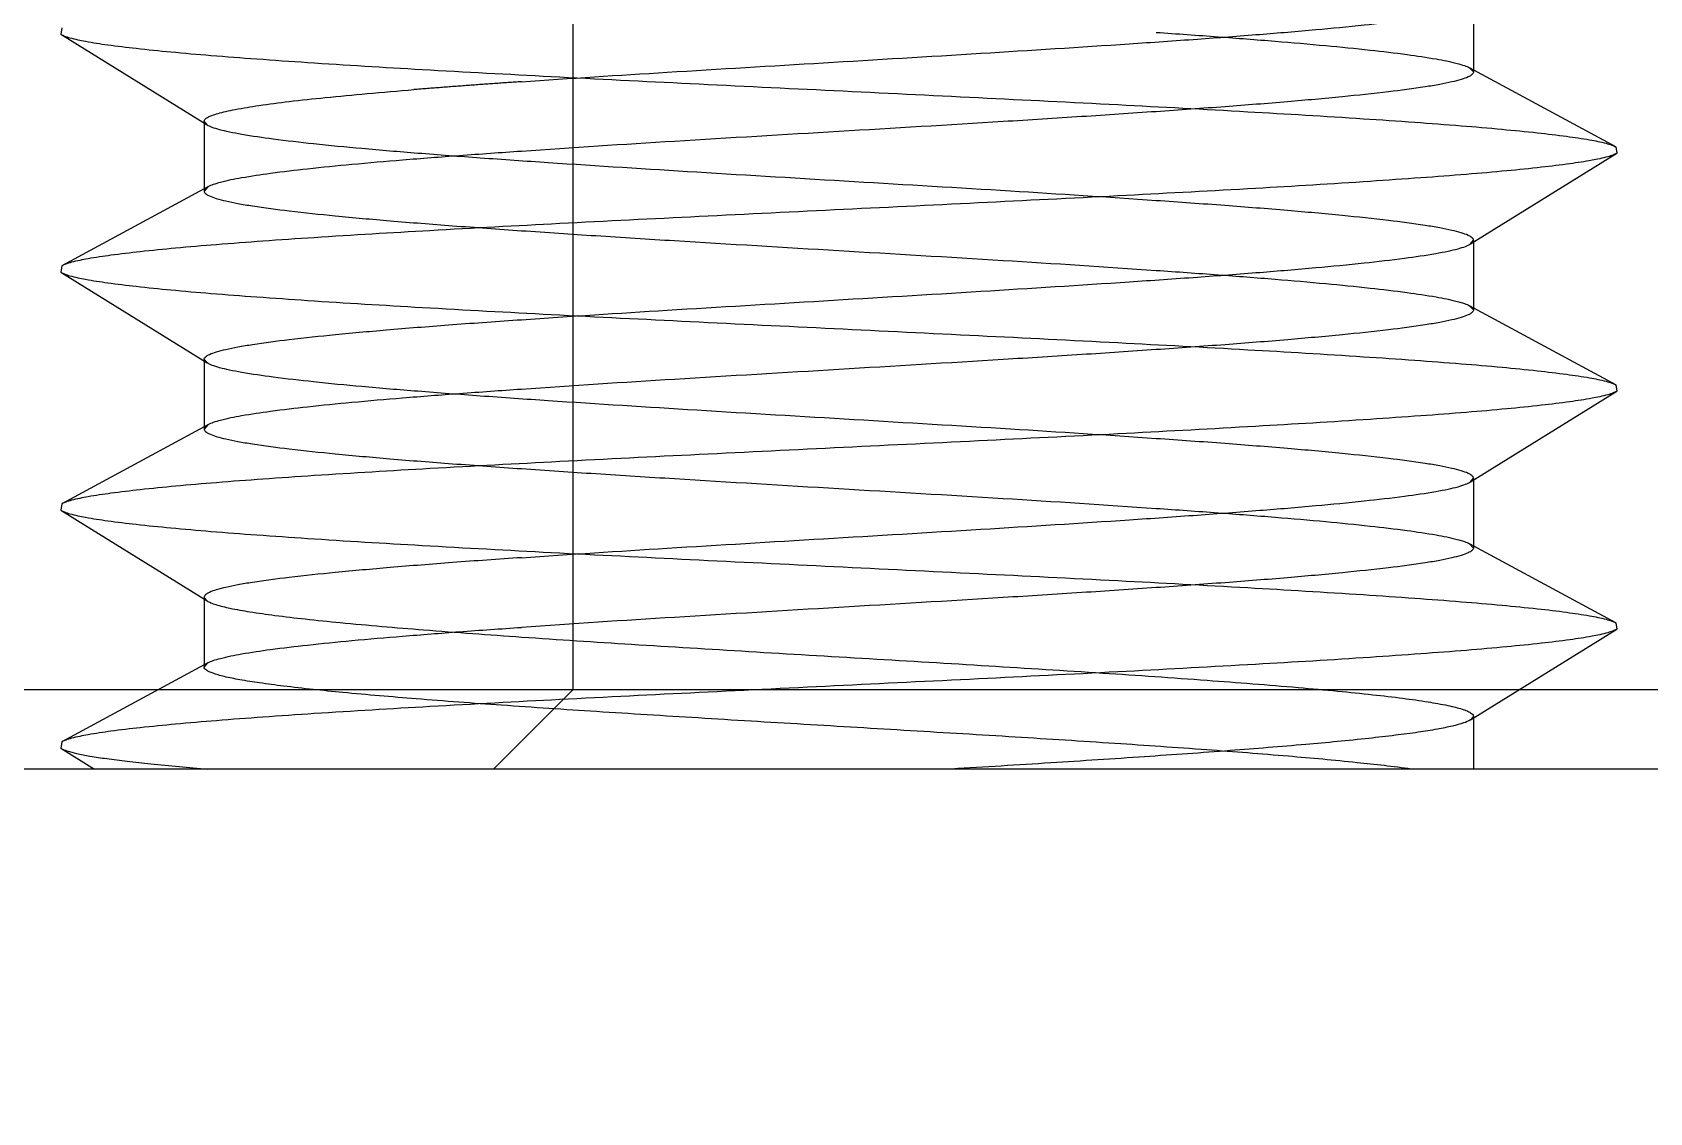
# Model space of a CAD drawing. Header units: inches. Extents: x -64 to 911, y 30 to 355.
# Drawn here: x 542.565 to 544.603, y 131.761 to 133.123 of the extents above; entities that cross this region are included whole.
import ezdxf

# ---------------------------------------------------------------- set-up
doc = ezdxf.new("R2010")
doc.units = ezdxf.units.IN
doc.layers.add('02___PRT_ALL_AXES', color=7, linetype='Continuous')
doc.layers.add('DEFAULT_2', color=8, linetype='Continuous')

msp = doc.modelspace()

# ---------------------------------------------------------------- linework, layer by layer
for p, q in [((545.6811, 132.2946), (539.046, 132.2946)), ((545.5811, 132.1946), (539.146, 132.1946))]:
    msp.add_line(p, q)
msp.add_arc((674.2081, -1221.0682), 1356.7628, 83.2637115, 96.7362885)
at = {"layer": '02___PRT_ALL_AXES'}
msp.add_line((543.246, 136.1946), (543.246, 132.2946), dxfattribs=at)
at = {"layer": 'DEFAULT_2'}
for p, q in [((544.3811, 133.161), (544.3811, 133.0732)), ((542.6016, 133.1289), (542.6006, 133.1208)), ((542.6006, 133.1208), (542.7848, 133.0065)), ((544.5607, 132.9789), (544.3763, 133.0785)), ((544.3763, 133.0785), (544.3811, 133.0733)), ((542.7848, 133.0065), (542.7811, 133.0111)), ((542.7811, 133.011), (542.7811, 132.9232)), ((544.5607, 132.9789), (544.5617, 132.9708)), ((544.3774, 132.8565), (544.5617, 132.9708)), ((542.786, 132.9285), (542.6016, 132.8289)), ((542.786, 132.9285), (542.7811, 132.9232)), ((544.3774, 132.8565), (544.3811, 132.8611)), ((544.3811, 132.861), (544.3811, 132.7732)), ((542.6016, 132.8289), (542.6006, 132.8208)), ((542.6006, 132.8208), (542.7848, 132.7065)), ((544.5607, 132.6789), (544.3763, 132.7785)), ((544.3763, 132.7785), (544.3811, 132.7733)), ((542.7848, 132.7065), (542.7811, 132.7111)), ((542.7811, 132.711), (542.7811, 132.6232)), ((544.3774, 132.5565), (544.5617, 132.6708)), ((544.5607, 132.6789), (544.5617, 132.6708)), ((542.786, 132.6285), (542.6016, 132.5289)), ((542.786, 132.6285), (542.7811, 132.6232)), ((544.3774, 132.5565), (544.3811, 132.5611)), ((544.3811, 132.561), (544.3811, 132.4732)), ((542.6016, 132.5289), (542.6006, 132.5208)), ((542.6006, 132.5208), (542.7848, 132.4065)), ((544.5607, 132.3789), (544.3763, 132.4785)), ((544.3763, 132.4785), (544.3811, 132.4732)), ((542.7811, 132.411), (542.7811, 132.3232)), ((542.7811, 132.411), (542.7848, 132.4065)), ((544.3774, 132.2565), (544.5617, 132.3708)), ((544.5607, 132.3789), (544.5617, 132.3708)), ((542.786, 132.3285), (542.6016, 132.2289)), ((542.7811, 132.3232), (542.786, 132.3285)), ((543.146, 132.1946), (543.246, 132.2946)), ((544.3811, 132.261), (544.3774, 132.2565)), ((544.3811, 132.261), (544.3811, 132.1946)), ((542.6016, 132.2289), (542.6006, 132.2208)), ((542.6006, 132.2208), (542.6429, 132.1946))]:
    msp.add_line(p, q, dxfattribs=at)
for points, knots in [([(543.1811, 133.061), (543.2424, 133.0653), (543.3693, 133.0734), (543.5623, 133.0849), (543.7565, 133.0965), (543.9136, 133.1064), (544.0308, 133.1145), (544.1091, 133.1204), (544.1792, 133.1262), (544.2399, 133.1321), (544.2905, 133.1379), (544.3258, 133.143), (544.3483, 133.1472), (544.3608, 133.1501), (544.3702, 133.153), (544.3755, 133.1552), (544.3774, 133.1565)], [0, 0, 0, 0, 0.153217, 0.317576, 0.482929, 0.639051, 0.710601, 0.776305, 0.835152, 0.886229, 0.928771, 0.962153, 0.97526, 0.985931, 0.994163, 1, 1, 1, 1]), ([(542.6006, 133.1208), (542.6021, 133.1199), (542.6058, 133.1183), (542.6162, 133.115), (542.6343, 133.1113), (542.6622, 133.107), (542.698, 133.1027), (542.7414, 133.0983), (542.792, 133.0939), (542.8495, 133.0896), (542.9382, 133.0834), (543.0619, 133.076), (543.2227, 133.0673), (543.3959, 133.0586), (543.5754, 133.0499), (543.7552, 133.0411), (543.9289, 133.0324), (544.0907, 133.0237), (544.2154, 133.0163), (544.3051, 133.0102), (544.3633, 133.0058), (544.4149, 133.0014), (544.4592, 132.997), (544.496, 132.9927), (544.5249, 132.9884), (544.5439, 132.9847), (544.5549, 132.9814), (544.559, 132.9798), (544.5607, 132.9789)], [0, 0, 0, 0, 0.002611, 0.006217, 0.016495, 0.030866, 0.049236, 0.071468, 0.097374, 0.126741, 0.159315, 0.232952, 0.315766, 0.404918, 0.497344, 0.589872, 0.679323, 0.762625, 0.836921, 0.869881, 0.899668, 0.926024, 0.948731, 0.967598, 0.982482, 0.993279, 0.997142, 1, 1, 1, 1]), ([(543.9811, 133.1232), (544.0072, 133.1214), (544.0572, 133.1179), (544.1285, 133.1124), (544.1923, 133.1069), (544.2478, 133.1014), (544.2942, 133.0959), (544.3308, 133.0905), (544.355, 133.0858), (544.369, 133.0817), (544.3742, 133.0796), (544.3763, 133.0785)], [0, 0, 0, 0, 0.19669, 0.377167, 0.538714, 0.679239, 0.796915, 0.890177, 0.957976, 0.982174, 1, 1, 1, 1]), ([(544.3811, 133.0733), (544.3811, 133.0721), (544.3797, 133.0702), (544.3771, 133.0684), (544.3726, 133.0661), (544.3648, 133.0634), (544.3529, 133.0604), (544.3377, 133.0573), (544.3111, 133.0529), (544.2702, 133.0476), (544.2123, 133.0415), (544.1437, 133.0353), (544.0655, 133.0292), (543.979, 133.023), (543.8856, 133.0168), (543.7523, 133.0084), (543.5812, 132.9982), (543.3788, 132.9862), (543.2455, 132.9777), (543.1811, 132.9732)], [0, 0, 0, 0, 0.002947, 0.005136, 0.007926, 0.015442, 0.025616, 0.038456, 0.053943, 0.092613, 0.141035, 0.198412, 0.263781, 0.33604, 0.413953, 0.496194, 0.668012, 0.839831, 1, 1, 1, 1]), ([(542.7811, 133.0111), (542.7811, 133.012), (542.7824, 133.0141), (542.786, 133.0165), (542.7916, 133.0189), (542.7993, 133.0213), (542.809, 133.0238), (542.8262, 133.0273), (542.8528, 133.0316), (542.8907, 133.0365), (542.9361, 133.0414), (542.9886, 133.0463), (543.0259, 133.0494), (543.0456, 133.051)], [0, 0, 0, 0, 0.010107, 0.025401, 0.04766, 0.077387, 0.114743, 0.159749, 0.272352, 0.41426, 0.584095, 0.780157, 1, 1, 1, 1]), ([(543.9811, 132.911), (543.9199, 132.9153), (543.793, 132.9234), (543.6, 132.9349), (543.4058, 132.9465), (543.2487, 132.9564), (543.1315, 132.9645), (543.0532, 132.9704), (542.9831, 132.9762), (542.9223, 132.9821), (542.8718, 132.9879), (542.8365, 132.993), (542.814, 132.9972), (542.8015, 133.0001), (542.7921, 133.003), (542.7868, 133.0052), (542.7848, 133.0065)], [0, 0, 0, 0, 0.153218, 0.317574, 0.482936, 0.63906, 0.710606, 0.776307, 0.835151, 0.88623, 0.928773, 0.962155, 0.975261, 0.985932, 0.994164, 1, 1, 1, 1]), ([(544.5617, 132.9708), (544.5602, 132.9699), (544.5565, 132.9683), (544.5461, 132.965), (544.528, 132.9613), (544.5001, 132.957), (544.4643, 132.9527), (544.4209, 132.9483), (544.3702, 132.9439), (544.3128, 132.9396), (544.2241, 132.9334), (544.1004, 132.926), (543.9396, 132.9173), (543.7664, 132.9086), (543.5869, 132.8999), (543.4071, 132.8911), (543.2334, 132.8824), (543.0716, 132.8737), (542.9469, 132.8663), (542.8572, 132.8602), (542.7989, 132.8558), (542.7474, 132.8514), (542.7031, 132.847), (542.6663, 132.8427), (542.6374, 132.8384), (542.6184, 132.8347), (542.6074, 132.8314), (542.6032, 132.8298), (542.6016, 132.8289)], [0, 0, 0, 0, 0.002611, 0.006217, 0.016495, 0.030866, 0.049236, 0.071468, 0.097374, 0.126741, 0.159315, 0.232952, 0.315766, 0.404918, 0.497344, 0.589872, 0.679323, 0.762625, 0.836921, 0.869881, 0.899668, 0.926024, 0.948731, 0.967598, 0.982482, 0.993279, 0.997142, 1, 1, 1, 1]), ([(543.1811, 132.9732), (543.1551, 132.9714), (543.1051, 132.9679), (543.0338, 132.9624), (542.97, 132.9569), (542.9145, 132.9514), (542.8681, 132.9459), (542.8315, 132.9405), (542.8073, 132.9358), (542.7933, 132.9317), (542.7881, 132.9296), (542.786, 132.9285)], [0, 0, 0, 0, 0.196693, 0.377167, 0.538705, 0.679227, 0.796905, 0.890171, 0.957974, 0.982173, 1, 1, 1, 1]), ([(542.7811, 132.9232), (542.7811, 132.9221), (542.7826, 132.9201), (542.7852, 132.9184), (542.7897, 132.9161), (542.7975, 132.9134), (542.8094, 132.9104), (542.8246, 132.9073), (542.8512, 132.9029), (542.8922, 132.8976), (542.95, 132.8915), (543.0187, 132.8853), (543.0969, 132.8792), (543.1834, 132.873), (543.2767, 132.8668), (543.4101, 132.8584), (543.5811, 132.8482), (543.7835, 132.8362), (543.9168, 132.8277), (543.9811, 132.8232)], [0, 0, 0, 0, 0.002952, 0.005145, 0.00794, 0.015465, 0.025645, 0.038493, 0.053985, 0.092665, 0.141095, 0.198477, 0.263846, 0.336099, 0.414002, 0.496234, 0.668044, 0.83985, 1, 1, 1, 1]), ([(544.3811, 132.8611), (544.3811, 132.8622), (544.3797, 132.8642), (544.3771, 132.8659), (544.3726, 132.8682), (544.3648, 132.8709), (544.3528, 132.8739), (544.3376, 132.877), (544.311, 132.8814), (544.2701, 132.8867), (544.2122, 132.8928), (544.1436, 132.899), (544.0654, 132.9051), (544.0101, 132.9091), (543.9811, 132.911)], [0, 0, 0, 0, 0.008789, 0.015326, 0.023655, 0.046054, 0.07635, 0.114594, 0.160691, 0.27579, 0.419871, 0.590569, 0.785123, 1, 1, 1, 1]), ([(543.1811, 132.761), (543.2424, 132.7653), (543.3693, 132.7734), (543.5623, 132.7849), (543.7565, 132.7965), (543.9136, 132.8064), (544.0308, 132.8145), (544.1091, 132.8204), (544.1792, 132.8262), (544.24, 132.8321), (544.2905, 132.8379), (544.3258, 132.843), (544.3483, 132.8472), (544.3608, 132.8501), (544.3702, 132.853), (544.3755, 132.8552), (544.3774, 132.8565)], [0, 0, 0, 0, 0.153218, 0.317582, 0.482941, 0.639062, 0.71061, 0.776314, 0.835159, 0.886236, 0.928777, 0.962155, 0.975262, 0.985932, 0.994163, 1, 1, 1, 1]), ([(542.6006, 132.8208), (542.6021, 132.8199), (542.6058, 132.8183), (542.6162, 132.815), (542.6343, 132.8113), (542.6622, 132.807), (542.698, 132.8027), (542.7414, 132.7983), (542.792, 132.7939), (542.8495, 132.7896), (542.9382, 132.7834), (543.0619, 132.776), (543.2227, 132.7673), (543.3959, 132.7586), (543.5754, 132.7499), (543.7552, 132.7411), (543.9289, 132.7324), (544.0907, 132.7237), (544.2154, 132.7163), (544.3051, 132.7102), (544.3633, 132.7058), (544.4149, 132.7014), (544.4592, 132.697), (544.496, 132.6927), (544.5249, 132.6884), (544.5439, 132.6847), (544.5549, 132.6814), (544.559, 132.6798), (544.5607, 132.6789)], [0, 0, 0, 0, 0.002611, 0.006217, 0.016495, 0.030866, 0.049236, 0.071468, 0.097374, 0.126741, 0.159315, 0.232952, 0.315766, 0.404918, 0.497345, 0.589872, 0.679323, 0.762625, 0.836921, 0.869881, 0.899668, 0.926024, 0.948731, 0.967598, 0.982482, 0.993279, 0.997142, 1, 1, 1, 1]), ([(543.9811, 132.8232), (544.0072, 132.8214), (544.0572, 132.8179), (544.1285, 132.8124), (544.1923, 132.8069), (544.2478, 132.8014), (544.2942, 132.7959), (544.3308, 132.7905), (544.355, 132.7858), (544.369, 132.7817), (544.3742, 132.7796), (544.3763, 132.7785)], [0, 0, 0, 0, 0.196688, 0.377166, 0.538715, 0.67924, 0.796917, 0.89018, 0.957979, 0.982176, 1, 1, 1, 1]), ([(544.3811, 132.7733), (544.3811, 132.7721), (544.3797, 132.7702), (544.3772, 132.7684), (544.3726, 132.7661), (544.3648, 132.7634), (544.3529, 132.7604), (544.3377, 132.7573), (544.3111, 132.7529), (544.2702, 132.7476), (544.2124, 132.7415), (544.1437, 132.7353), (544.0655, 132.7292), (543.979, 132.723), (543.8856, 132.7168), (543.7523, 132.7085), (543.5812, 132.6982), (543.3788, 132.6862), (543.2455, 132.6777), (543.1811, 132.6732)], [0, 0, 0, 0, 0.002946, 0.005135, 0.007924, 0.015439, 0.025611, 0.038451, 0.053936, 0.092605, 0.141027, 0.198402, 0.263769, 0.336027, 0.41394, 0.496183, 0.668008, 0.839827, 1, 1, 1, 1]), ([(542.7811, 132.7111), (542.7812, 132.7122), (542.7826, 132.7142), (542.7852, 132.7159), (542.7897, 132.7182), (542.7975, 132.7209), (542.8095, 132.7239), (542.8247, 132.727), (542.8513, 132.7314), (542.8922, 132.7367), (542.9501, 132.7428), (543.0187, 132.749), (543.0969, 132.7551), (543.1521, 132.7591), (543.1811, 132.761)], [0, 0, 0, 0, 0.008793, 0.015327, 0.023653, 0.046056, 0.076356, 0.114597, 0.160699, 0.275799, 0.419894, 0.59059, 0.785117, 1, 1, 1, 1]), ([(543.9811, 132.611), (543.9199, 132.6153), (543.793, 132.6234), (543.6, 132.6349), (543.4058, 132.6465), (543.2487, 132.6564), (543.1315, 132.6645), (543.0532, 132.6704), (542.9831, 132.6762), (542.9223, 132.6821), (542.8718, 132.6879), (542.8365, 132.693), (542.814, 132.6972), (542.8015, 132.7001), (542.7921, 132.703), (542.7868, 132.7052), (542.7848, 132.7065)], [0, 0, 0, 0, 0.153218, 0.317574, 0.482932, 0.639057, 0.710606, 0.776307, 0.835148, 0.88623, 0.928772, 0.962151, 0.975261, 0.985933, 0.994162, 1, 1, 1, 1]), ([(544.5617, 132.6708), (544.5602, 132.6699), (544.5565, 132.6683), (544.5461, 132.665), (544.528, 132.6613), (544.5001, 132.657), (544.4643, 132.6527), (544.4209, 132.6483), (544.3702, 132.6439), (544.3128, 132.6396), (544.2241, 132.6334), (544.1004, 132.626), (543.9396, 132.6173), (543.7664, 132.6086), (543.5869, 132.5999), (543.4071, 132.5911), (543.2334, 132.5824), (543.0716, 132.5737), (542.9469, 132.5663), (542.8572, 132.5602), (542.7989, 132.5558), (542.7474, 132.5514), (542.7031, 132.547), (542.6663, 132.5427), (542.6374, 132.5384), (542.6184, 132.5347), (542.6074, 132.5314), (542.6032, 132.5298), (542.6016, 132.5289)], [0, 0, 0, 0, 0.002611, 0.006217, 0.016495, 0.030866, 0.049236, 0.071468, 0.097374, 0.126741, 0.159315, 0.232952, 0.315766, 0.404918, 0.497345, 0.589872, 0.679323, 0.762625, 0.836921, 0.869881, 0.899668, 0.926024, 0.948731, 0.967599, 0.982482, 0.993279, 0.997142, 1, 1, 1, 1]), ([(543.1811, 132.6732), (543.1551, 132.6714), (543.1051, 132.6679), (543.0338, 132.6624), (542.97, 132.6569), (542.9145, 132.6514), (542.8681, 132.6459), (542.8315, 132.6405), (542.8073, 132.6358), (542.7933, 132.6317), (542.7881, 132.6296), (542.786, 132.6285)], [0, 0, 0, 0, 0.196695, 0.377171, 0.538712, 0.679233, 0.796906, 0.890171, 0.957973, 0.982173, 1, 1, 1, 1]), ([(542.7811, 132.6232), (542.7811, 132.6221), (542.7826, 132.6201), (542.7852, 132.6184), (542.7897, 132.6161), (542.7975, 132.6134), (542.8094, 132.6104), (542.8246, 132.6073), (542.8512, 132.6029), (542.8922, 132.5976), (542.95, 132.5915), (543.0186, 132.5853), (543.0969, 132.5792), (543.1834, 132.573), (543.2767, 132.5668), (543.41, 132.5584), (543.5811, 132.5482), (543.7835, 132.5362), (543.9168, 132.5277), (543.9811, 132.5232)], [0, 0, 0, 0, 0.00295, 0.005142, 0.007936, 0.015458, 0.025635, 0.03848, 0.05397, 0.092644, 0.141071, 0.198451, 0.26382, 0.336075, 0.413982, 0.496215, 0.668028, 0.839842, 1, 1, 1, 1]), ([(544.3811, 132.5611), (544.3811, 132.5622), (544.3797, 132.5642), (544.3771, 132.5659), (544.3726, 132.5682), (544.3648, 132.5709), (544.3529, 132.5739), (544.3376, 132.577), (544.311, 132.5814), (544.2701, 132.5867), (544.2122, 132.5928), (544.1436, 132.599), (544.0654, 132.6051), (544.0101, 132.6091), (543.9811, 132.611)], [0, 0, 0, 0, 0.008783, 0.015316, 0.023641, 0.04603, 0.07632, 0.11456, 0.160654, 0.27575, 0.419832, 0.590537, 0.785105, 1, 1, 1, 1]), ([(543.1811, 132.461), (543.2424, 132.4653), (543.3693, 132.4734), (543.5623, 132.4849), (543.7565, 132.4965), (543.9136, 132.5064), (544.0308, 132.5145), (544.1091, 132.5204), (544.1792, 132.5262), (544.24, 132.5321), (544.2905, 132.5379), (544.3258, 132.543), (544.3483, 132.5472), (544.3608, 132.5501), (544.3702, 132.553), (544.3755, 132.5552), (544.3774, 132.5565)], [0, 0, 0, 0, 0.15322, 0.317586, 0.482948, 0.639066, 0.710612, 0.776315, 0.83516, 0.886237, 0.928778, 0.962156, 0.975263, 0.985932, 0.994163, 1, 1, 1, 1]), ([(542.6006, 132.5208), (542.6021, 132.5199), (542.6058, 132.5183), (542.6162, 132.515), (542.6343, 132.5113), (542.6622, 132.507), (542.698, 132.5027), (542.7414, 132.4983), (542.792, 132.4939), (542.8495, 132.4896), (542.9382, 132.4834), (543.0619, 132.476), (543.2227, 132.4673), (543.3959, 132.4586), (543.5754, 132.4499), (543.7552, 132.4411), (543.9289, 132.4324), (544.0907, 132.4237), (544.2154, 132.4163), (544.3051, 132.4102), (544.3633, 132.4058), (544.4149, 132.4014), (544.4592, 132.397), (544.496, 132.3927), (544.5249, 132.3884), (544.5439, 132.3847), (544.5549, 132.3814), (544.559, 132.3798), (544.5607, 132.3789)], [0, 0, 0, 0, 0.002611, 0.006217, 0.016495, 0.030866, 0.049236, 0.071468, 0.097374, 0.126741, 0.159315, 0.232952, 0.315766, 0.404918, 0.497345, 0.589872, 0.679323, 0.762625, 0.836921, 0.869881, 0.899668, 0.926024, 0.948731, 0.967599, 0.982482, 0.993279, 0.997143, 1, 1, 1, 1]), ([(543.9811, 132.5232), (544.0072, 132.5214), (544.0572, 132.5179), (544.1285, 132.5124), (544.1923, 132.5069), (544.2478, 132.5014), (544.2942, 132.4959), (544.3308, 132.4905), (544.355, 132.4858), (544.369, 132.4817), (544.3742, 132.4796), (544.3763, 132.4785)], [0, 0, 0, 0, 0.196687, 0.377161, 0.538707, 0.679234, 0.796913, 0.890178, 0.957979, 0.982176, 1, 1, 1, 1]), ([(544.3811, 132.4732), (544.3811, 132.4721), (544.3797, 132.4702), (544.3771, 132.4684), (544.3726, 132.4661), (544.3648, 132.4634), (544.3529, 132.4604), (544.3377, 132.4573), (544.3111, 132.4529), (544.2701, 132.4476), (544.2123, 132.4415), (544.1437, 132.4353), (544.0655, 132.4292), (543.9789, 132.423), (543.8856, 132.4168), (543.7523, 132.4084), (543.5812, 132.3982), (543.3788, 132.3862), (543.2455, 132.3777), (543.1811, 132.3732)], [0, 0, 0, 0, 0.002948, 0.005139, 0.00793, 0.015449, 0.025624, 0.038467, 0.053956, 0.092629, 0.141056, 0.198433, 0.2638, 0.336055, 0.413964, 0.496204, 0.668026, 0.839837, 1, 1, 1, 1]), ([(543.1811, 132.461), (543.1521, 132.4591), (543.0969, 132.4551), (543.0187, 132.4489), (542.95, 132.4428), (542.8922, 132.4367), (542.8512, 132.4314), (542.8246, 132.427), (542.8094, 132.4239), (542.7975, 132.4209), (542.7897, 132.4182), (542.7852, 132.4159), (542.7826, 132.4141), (542.7811, 132.4122), (542.7811, 132.411)], [0, 0, 0, 0, 0.214913, 0.409483, 0.580191, 0.724281, 0.839375, 0.885468, 0.923703, 0.953987, 0.976372, 0.984693, 0.991221, 1, 1, 1, 1]), ([(542.7848, 132.4065), (542.7863, 132.4056), (542.7899, 132.4039), (542.7995, 132.4006), (542.8159, 132.3967), (542.8409, 132.3923), (542.8725, 132.3879), (542.9105, 132.3834), (542.9729, 132.3771), (543.064, 132.3694), (543.1864, 132.3605), (543.3231, 132.3516), (543.4691, 132.3427), (543.6191, 132.3338), (543.7678, 132.3249), (543.9098, 132.316), (544.0398, 132.3071), (544.1386, 132.2994), (544.2082, 132.2931), (544.2522, 132.2886), (544.2902, 132.2842), (544.3217, 132.2797), (544.3438, 132.2759), (544.3581, 132.2726), (544.3662, 132.2704), (544.3726, 132.2681), (544.3777, 132.2658), (544.3811, 132.263), (544.3811, 132.261)], [0, 0, 0, 0, 0.003169, 0.007365, 0.018924, 0.034711, 0.054623, 0.078507, 0.106154, 0.171741, 0.249056, 0.335329, 0.427462, 0.522138, 0.615952, 0.705527, 0.787642, 0.859352, 0.890485, 0.918095, 0.941935, 0.961806, 0.977547, 0.983836, 0.989065, 0.993239, 0.996385, 1, 1, 1, 1]), ([(544.5617, 132.3708), (544.5602, 132.3699), (544.5565, 132.3683), (544.5461, 132.365), (544.528, 132.3613), (544.5001, 132.357), (544.4643, 132.3527), (544.4209, 132.3483), (544.3702, 132.3439), (544.3128, 132.3396), (544.2241, 132.3334), (544.1004, 132.326), (543.9396, 132.3173), (543.7664, 132.3086), (543.5869, 132.2999), (543.4071, 132.2911), (543.2334, 132.2824), (543.0716, 132.2737), (542.9469, 132.2663), (542.8572, 132.2602), (542.7989, 132.2558), (542.7474, 132.2514), (542.7031, 132.247), (542.6663, 132.2427), (542.6374, 132.2384), (542.6184, 132.2347), (542.6074, 132.2314), (542.6032, 132.2298), (542.6016, 132.2289)], [0, 0, 0, 0, 0.002611, 0.006217, 0.016495, 0.030866, 0.049236, 0.071468, 0.097374, 0.126741, 0.159315, 0.232952, 0.315766, 0.404918, 0.497345, 0.589872, 0.679323, 0.762625, 0.836921, 0.869881, 0.899668, 0.926024, 0.948731, 0.967599, 0.982482, 0.993279, 0.997143, 1, 1, 1, 1]), ([(542.786, 132.3285), (542.7881, 132.3296), (542.7933, 132.3317), (542.8073, 132.3358), (542.8315, 132.3405), (542.8681, 132.3459), (542.9145, 132.3514), (542.97, 132.3569), (543.0338, 132.3624), (543.1051, 132.3679), (543.1551, 132.3714), (543.1811, 132.3732)], [0, 0, 0, 0, 0.017827, 0.042032, 0.109829, 0.203097, 0.320771, 0.461296, 0.622832, 0.803293, 1, 1, 1, 1]), ([(544.3026, 132.1946), (544.2799, 132.1977), (544.2283, 132.2035), (544.1425, 132.2113), (544.0407, 132.2192), (543.926, 132.2271), (543.8015, 132.235), (543.6708, 132.2429), (543.5375, 132.2508), (543.4055, 132.2588), (543.2785, 132.2667), (543.16, 132.2746), (543.0534, 132.2824), (542.9617, 132.2903), (542.8959, 132.2971), (542.8527, 132.3028), (542.8278, 132.3067), (542.8104, 132.3101), (542.7992, 132.313), (542.7929, 132.315), (542.7878, 132.317), (542.7837, 132.3191), (542.7811, 132.3216), (542.7811, 132.3232)], [0, 0, 0, 0, 0.04486, 0.101741, 0.169058, 0.244933, 0.327231, 0.413636, 0.50171, 0.588972, 0.672961, 0.751312, 0.821818, 0.882504, 0.93168, 0.95152, 0.968013, 0.981067, 0.986287, 0.990635, 0.994125, 0.996786, 1, 1, 1, 1]), ([(544.3774, 132.2565), (544.3747, 132.2548), (544.3671, 132.2519), (544.3531, 132.2482), (544.334, 132.2444), (544.31, 132.2406), (544.2813, 132.2368), (544.234, 132.2314), (544.1646, 132.2249), (544.0703, 132.2173), (543.9632, 132.2097), (543.8461, 132.2021), (543.765, 132.1971), (543.7233, 132.1946)], [0, 0, 0, 0, 0.014644, 0.036697, 0.066256, 0.103204, 0.147359, 0.198445, 0.320109, 0.465102, 0.629651, 0.809541, 1, 1, 1, 1]), ([(542.6006, 132.2208), (542.603, 132.2194), (542.6096, 132.2169), (542.6218, 132.2138), (542.6386, 132.2106), (542.6598, 132.2074), (542.6853, 132.2042), (542.7277, 132.1996), (542.7615, 132.1966), (542.7854, 132.1946)], [0, 0, 0, 0, 0.044256, 0.111737, 0.202833, 0.31741, 0.455065, 0.615299, 1, 1, 1, 1])]:
    msp.add_open_spline(points, degree=3, knots=knots, dxfattribs=at)
msp.add_rational_spline([(543.1811, 133.061), (543.1134, 133.0564), (543.0456, 133.051)], [1, 0.999982100615, 1], degree=2, dxfattribs=at)

doc.saveas('drawing.dxf')
